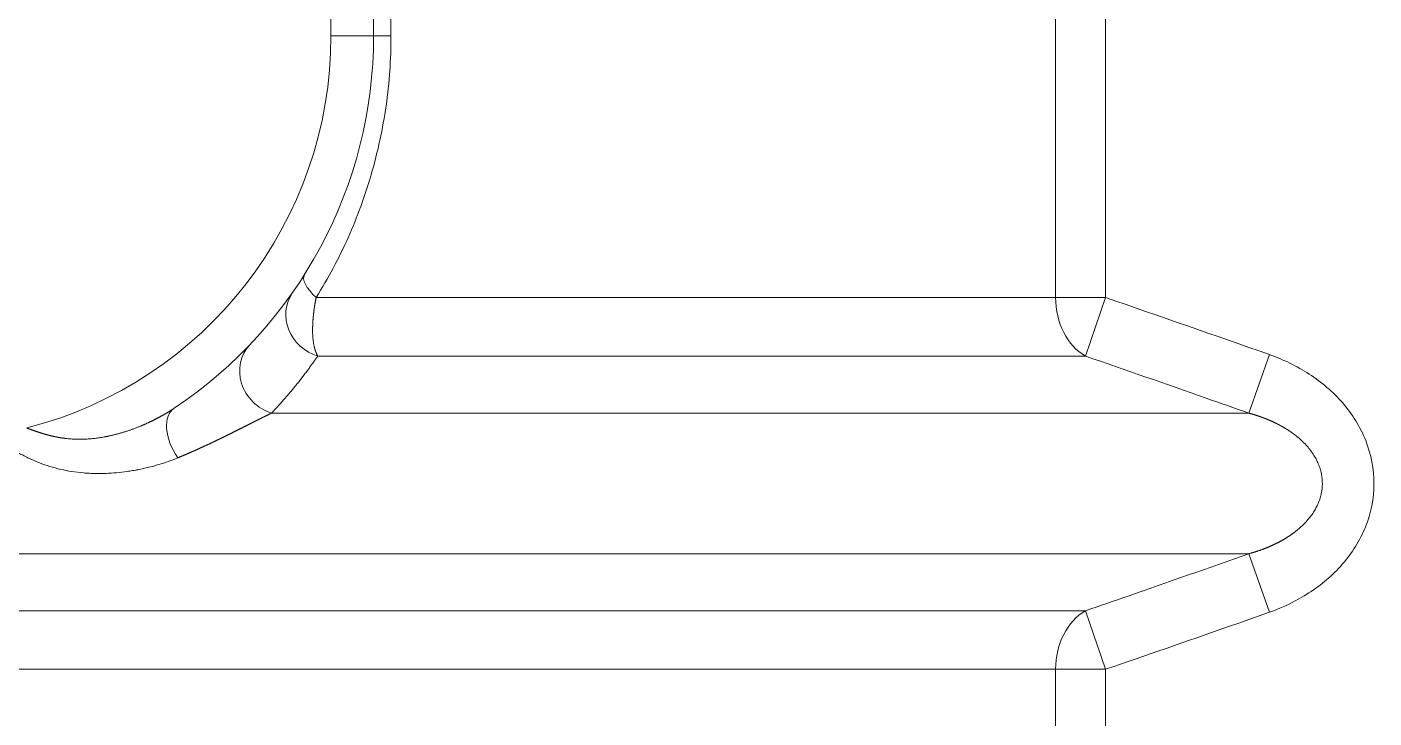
# Model space of a CAD drawing. Header units: millimetres. Extents: x 4664 to 8864, y -38 to 2932.
# Drawn here: x 8094.74 to 8122.24, y 1821.28 to 1835.4 of the extents above; entities that cross this region are included whole.
import ezdxf

# ---------------------------------------------------------------- set-up
doc = ezdxf.new("R2010")
doc.units = ezdxf.units.MM

msp = doc.modelspace()

# ---------------------------------------------------------------- linework, layer by layer
at = {"lineweight": 5}
for p, q in [((8115.744, 1829.869), (8115.744, 1840.925)), ((8116.763, 1840.925), (8116.763, 1829.869)), ((8100.949, 1835.58), (8100.949, 1835.214)), ((8101.819, 1835.214), (8101.819, 1835.58)), ((8102.175, 1835.214), (8102.175, 1835.58)), ((8102.175, 1835.214), (8100.949, 1835.214)), ((8116.763, 1829.869), (8100.648, 1829.869)), ((8116.351, 1828.674), (8116.763, 1829.869)), ((8100.68, 1828.674), (8116.351, 1828.674)), ((8119.686, 1827.509), (8120.107, 1828.704)), ((8099.737, 1827.509), (8119.686, 1827.509)), ((8067.763, 1824.636), (8119.686, 1824.636)), ((8119.686, 1824.636), (8120.107, 1823.441)), ((8116.351, 1823.471), (8079.981, 1823.471)), ((8116.351, 1823.471), (8116.763, 1822.276)), ((8079.764, 1822.276), (8116.763, 1822.276)), ((8115.744, 1811.22), (8115.744, 1822.276)), ((8116.763, 1822.276), (8116.763, 1811.22))]:
    msp.add_line(p, q, dxfattribs=at)
for radius, start in [(8.271, 284.4585), (9.141, 303.6896)]:
    msp.add_arc((8092.678, 1835.214), radius, start, 0, dxfattribs=at)
at = {"lineweight": 5, "extrusion": (0, 0, -1)}
for centre, major_axis, ratio, start_param, end_param in [((8101.144, 1829.869), (0.736, -0.465), 0.347154, 2.073518, 3.141593), ((8100.879, 1829.471), (-0.713, 0.499), 0.935093, 4.367499, 6.283185), ((8116.763, 1829.869), (0, 1.306), 0.780444, 3.557424, 4.712389), ((8099.924, 1828.305), (-0.63, 0.601), 0.921263, 4.21658, 6.283185), ((8098.231, 1826.883), (-0.483, 0.724), 0.577181, 4.697886, 6.283185), ((8116.763, 1822.276), (0, 1.306), 0.780444, 4.712389, 5.867354)]:
    msp.add_ellipse(centre, major_axis=major_axis, ratio=ratio, start_param=start_param, end_param=end_param, dxfattribs=at)
at = {"lineweight": 5}
for points, knots in [([(8100.648, 1829.869), (8100.771, 1830.067), (8101.003, 1830.468), (8101.306, 1831.089), (8101.479, 1831.515), (8101.597, 1831.839), (8101.654, 1832.002), (8101.715, 1832.194), (8101.744, 1832.291), (8101.759, 1832.339), (8101.766, 1832.363), (8101.769, 1832.376), (8101.771, 1832.382), (8101.772, 1832.385), (8101.772, 1832.386), (8101.773, 1832.387), (8101.773, 1832.387), (8101.773, 1832.387), (8101.773, 1832.388), (8101.84, 1832.619), (8101.958, 1833.083), (8102.083, 1833.787), (8102.158, 1834.497), (8102.175, 1834.974), (8102.175, 1835.214)], [0, 0, 0, 0, 0.125, 0.25, 0.375, 0.375, 0.4375, 0.46875, 0.484375, 0.492187, 0.496094, 0.498047, 0.499023, 0.499512, 0.499756, 0.499878, 0.499939, 0.499939, 0.5, 0.5, 0.625, 0.75, 0.875, 1, 1, 1, 1]), ([(8100.68, 1828.674), (8100.68, 1828.675), (8100.679, 1828.676), (8100.678, 1828.679), (8100.676, 1828.681), (8100.675, 1828.683), (8100.674, 1828.685), (8100.672, 1828.688), (8100.671, 1828.69), (8100.669, 1828.693), (8100.668, 1828.695), (8100.667, 1828.698), (8100.665, 1828.7), (8100.664, 1828.703), (8100.663, 1828.706), (8100.661, 1828.708), (8100.66, 1828.711), (8100.659, 1828.714), (8100.657, 1828.717), (8100.656, 1828.719), (8100.655, 1828.722), (8100.653, 1828.725), (8100.652, 1828.728), (8100.651, 1828.731), (8100.649, 1828.734), (8100.648, 1828.737), (8100.647, 1828.741), (8100.645, 1828.744), (8100.644, 1828.747), (8100.643, 1828.75), (8100.641, 1828.754), (8100.64, 1828.757), (8100.639, 1828.761), (8100.637, 1828.764), (8100.636, 1828.768), (8100.635, 1828.771), (8100.634, 1828.775), (8100.632, 1828.778), (8100.631, 1828.782), (8100.63, 1828.786), (8100.629, 1828.79), (8100.627, 1828.794), (8100.626, 1828.797), (8100.625, 1828.801), (8100.624, 1828.805), (8100.622, 1828.81), (8100.621, 1828.814), (8100.62, 1828.818), (8100.619, 1828.822), (8100.618, 1828.826), (8100.616, 1828.831), (8100.615, 1828.835), (8100.614, 1828.839), (8100.613, 1828.844), (8100.612, 1828.849), (8100.611, 1828.853), (8100.61, 1828.858), (8100.609, 1828.862), (8100.607, 1828.867), (8100.605, 1828.879), (8100.601, 1828.897), (8100.596, 1828.922), (8100.592, 1828.948), (8100.588, 1828.975), (8100.585, 1829.003), (8100.582, 1829.032), (8100.58, 1829.061), (8100.578, 1829.09), (8100.576, 1829.121), (8100.575, 1829.145), (8100.575, 1829.163), (8100.575, 1829.174), (8100.575, 1829.185), (8100.575, 1829.196), (8100.575, 1829.207), (8100.575, 1829.218), (8100.575, 1829.229), (8100.575, 1829.24), (8100.575, 1829.251), (8100.575, 1829.262), (8100.576, 1829.274), (8100.576, 1829.285), (8100.576, 1829.296), (8100.577, 1829.307), (8100.577, 1829.318), (8100.577, 1829.33), (8100.578, 1829.341), (8100.579, 1829.352), (8100.579, 1829.363), (8100.58, 1829.374), (8100.581, 1829.386), (8100.581, 1829.397), (8100.582, 1829.408), (8100.583, 1829.419), (8100.584, 1829.43), (8100.585, 1829.441), (8100.586, 1829.453), (8100.587, 1829.464), (8100.588, 1829.475), (8100.589, 1829.486), (8100.59, 1829.497), (8100.591, 1829.508), (8100.592, 1829.519), (8100.593, 1829.53), (8100.595, 1829.542), (8100.596, 1829.553), (8100.597, 1829.564), (8100.598, 1829.575), (8100.6, 1829.585), (8100.601, 1829.596), (8100.603, 1829.607), (8100.604, 1829.618), (8100.606, 1829.629), (8100.607, 1829.64), (8100.609, 1829.651), (8100.61, 1829.661), (8100.612, 1829.672), (8100.614, 1829.683), (8100.615, 1829.693), (8100.617, 1829.704), (8100.619, 1829.715), (8100.621, 1829.725), (8100.622, 1829.736), (8100.624, 1829.746), (8100.626, 1829.757), (8100.628, 1829.767), (8100.63, 1829.777), (8100.632, 1829.788), (8100.634, 1829.798), (8100.635, 1829.808), (8100.637, 1829.818), (8100.639, 1829.829), (8100.641, 1829.839), (8100.643, 1829.849), (8100.645, 1829.859), (8100.647, 1829.865), (8100.648, 1829.869)], [0, 0, 0, 0, 0.003585, 0.007195, 0.01083, 0.014489, 0.018173, 0.021882, 0.025616, 0.029375, 0.033158, 0.036967, 0.0408, 0.044657, 0.04854, 0.052448, 0.05638, 0.060337, 0.064319, 0.068326, 0.072357, 0.076414, 0.080495, 0.084601, 0.088732, 0.092887, 0.097068, 0.101273, 0.105503, 0.109758, 0.114038, 0.118342, 0.122671, 0.127026, 0.131405, 0.135808, 0.140237, 0.14469, 0.149169, 0.153672, 0.1582, 0.162752, 0.16733, 0.171932, 0.176559, 0.181211, 0.185888, 0.19059, 0.195316, 0.200067, 0.204843, 0.209644, 0.21447, 0.219321, 0.224196, 0.229096, 0.234021, 0.238971, 0.243946, 0.248945, 0.273994, 0.299047, 0.324102, 0.34916, 0.374221, 0.399285, 0.424352, 0.449421, 0.474494, 0.49957, 0.508273, 0.516941, 0.525574, 0.534172, 0.542736, 0.551265, 0.559759, 0.568219, 0.576643, 0.585033, 0.593389, 0.60171, 0.609996, 0.618247, 0.626464, 0.634647, 0.642794, 0.650907, 0.658986, 0.66703, 0.67504, 0.683015, 0.690955, 0.698861, 0.706733, 0.71457, 0.722373, 0.730141, 0.737875, 0.745575, 0.75324, 0.760871, 0.768467, 0.776029, 0.783557, 0.791051, 0.79851, 0.805935, 0.813326, 0.820682, 0.828005, 0.835293, 0.842547, 0.849767, 0.856952, 0.864104, 0.871221, 0.878305, 0.885354, 0.892369, 0.899351, 0.906298, 0.913211, 0.920091, 0.926936, 0.933747, 0.940525, 0.947268, 0.953978, 0.960654, 0.967296, 0.973904, 0.980479, 0.98702, 0.993527, 1, 1, 1, 1]), ([(8099.737, 1827.509), (8099.74, 1827.512), (8099.746, 1827.518), (8099.754, 1827.527), (8099.763, 1827.536), (8099.772, 1827.545), (8099.78, 1827.555), (8099.789, 1827.564), (8099.797, 1827.573), (8099.806, 1827.582), (8099.814, 1827.592), (8099.823, 1827.601), (8099.832, 1827.61), (8099.84, 1827.62), (8099.849, 1827.629), (8099.858, 1827.639), (8099.866, 1827.648), (8099.875, 1827.658), (8099.883, 1827.667), (8099.892, 1827.677), (8099.901, 1827.686), (8099.909, 1827.696), (8099.918, 1827.706), (8099.927, 1827.715), (8099.935, 1827.725), (8099.944, 1827.735), (8099.953, 1827.745), (8099.962, 1827.755), (8099.97, 1827.765), (8099.979, 1827.775), (8099.988, 1827.784), (8099.996, 1827.794), (8100.005, 1827.804), (8100.014, 1827.815), (8100.023, 1827.825), (8100.031, 1827.835), (8100.04, 1827.845), (8100.049, 1827.855), (8100.058, 1827.865), (8100.066, 1827.875), (8100.075, 1827.886), (8100.084, 1827.896), (8100.093, 1827.906), (8100.101, 1827.917), (8100.11, 1827.927), (8100.119, 1827.938), (8100.128, 1827.948), (8100.137, 1827.959), (8100.145, 1827.969), (8100.154, 1827.98), (8100.163, 1827.99), (8100.172, 1828.001), (8100.18, 1828.012), (8100.189, 1828.022), (8100.198, 1828.033), (8100.207, 1828.044), (8100.216, 1828.055), (8100.224, 1828.065), (8100.233, 1828.076), (8100.258, 1828.106), (8100.298, 1828.157), (8100.354, 1828.229), (8100.411, 1828.303), (8100.454, 1828.359), (8100.482, 1828.397), (8100.495, 1828.414), (8100.508, 1828.432), (8100.521, 1828.45), (8100.535, 1828.469), (8100.548, 1828.488), (8100.562, 1828.507), (8100.576, 1828.527), (8100.591, 1828.547), (8100.605, 1828.567), (8100.62, 1828.588), (8100.635, 1828.609), (8100.65, 1828.63), (8100.665, 1828.652), (8100.675, 1828.667), (8100.68, 1828.674)], [0, 0, 0, 0, 0.007899, 0.015824, 0.023774, 0.03175, 0.039751, 0.047777, 0.055829, 0.063907, 0.07201, 0.080138, 0.088292, 0.096472, 0.104676, 0.112906, 0.121162, 0.129443, 0.137749, 0.14608, 0.154437, 0.162819, 0.171227, 0.17966, 0.188118, 0.196601, 0.20511, 0.213644, 0.222203, 0.230788, 0.239397, 0.248032, 0.256692, 0.265378, 0.274088, 0.282824, 0.291585, 0.300371, 0.309182, 0.318018, 0.32688, 0.335766, 0.344678, 0.353614, 0.362576, 0.371563, 0.380575, 0.389612, 0.398674, 0.407761, 0.416872, 0.426009, 0.435171, 0.444358, 0.45357, 0.462807, 0.472069, 0.481355, 0.490667, 0.500003, 0.559038, 0.620383, 0.684029, 0.749969, 0.764493, 0.779324, 0.794463, 0.809909, 0.825662, 0.841721, 0.858086, 0.874757, 0.891734, 0.909017, 0.926604, 0.944497, 0.962694, 0.981195, 1, 1, 1, 1]), ([(8116.351, 1828.674), (8117.174, 1828.39), (8117.996, 1828.103), (8119.107, 1827.713), (8119.397, 1827.611), (8119.686, 1827.509)], [0, 0, 0, 0, 0.739335, 0.739335, 1, 1, 1, 1]), ([(8120.107, 1823.441), (8120.392, 1823.542), (8120.662, 1823.672), (8121.166, 1823.998), (8121.4, 1824.195), (8121.793, 1824.647), (8121.958, 1824.908), (8122.181, 1825.461), (8122.242, 1825.765), (8122.244, 1826.364), (8122.185, 1826.668), (8121.964, 1827.227), (8121.801, 1827.488), (8121.406, 1827.944), (8121.173, 1828.142), (8120.668, 1828.47), (8120.393, 1828.603), (8120.107, 1828.704)], [0, 0, 0, 0, 0.125, 0.125, 0.25, 0.25, 0.375, 0.375, 0.5, 0.5, 0.625, 0.625, 0.75, 0.75, 0.875, 0.875, 1, 1, 1, 1]), ([(8097.748, 1827.608), (8097.746, 1827.606), (8097.742, 1827.603), (8097.735, 1827.599), (8097.729, 1827.595), (8097.722, 1827.59), (8097.715, 1827.585), (8097.707, 1827.581), (8097.7, 1827.576), (8097.692, 1827.571), (8097.685, 1827.566), (8097.677, 1827.561), (8097.668, 1827.556), (8097.66, 1827.551), (8097.652, 1827.545), (8097.643, 1827.54), (8097.634, 1827.534), (8097.625, 1827.529), (8097.616, 1827.523), (8097.606, 1827.517), (8097.596, 1827.512), (8097.587, 1827.506), (8097.577, 1827.5), (8097.566, 1827.494), (8097.556, 1827.488), (8097.545, 1827.482), (8097.535, 1827.475), (8097.524, 1827.469), (8097.512, 1827.463), (8097.501, 1827.456), (8097.489, 1827.45), (8097.478, 1827.443), (8097.466, 1827.437), (8097.454, 1827.43), (8097.441, 1827.423), (8097.429, 1827.417), (8097.416, 1827.41), (8097.403, 1827.403), (8097.39, 1827.396), (8097.376, 1827.389), (8097.363, 1827.382), (8097.349, 1827.375), (8097.335, 1827.368), (8097.321, 1827.361), (8097.307, 1827.354), (8097.292, 1827.347), (8097.277, 1827.34), (8097.262, 1827.332), (8097.247, 1827.325), (8097.232, 1827.318), (8097.216, 1827.311), (8097.2, 1827.304), (8097.184, 1827.296), (8097.168, 1827.289), (8097.151, 1827.282), (8097.135, 1827.274), (8097.118, 1827.267), (8097.1, 1827.26), (8097.083, 1827.252), (8097.061, 1827.243), (8097.034, 1827.232), (8097.002, 1827.219), (8096.971, 1827.207), (8096.94, 1827.195), (8096.909, 1827.184), (8096.879, 1827.173), (8096.85, 1827.163), (8096.82, 1827.153), (8096.792, 1827.143), (8096.763, 1827.134), (8096.736, 1827.125), (8096.708, 1827.117), (8096.681, 1827.109), (8096.655, 1827.101), (8096.629, 1827.094), (8096.603, 1827.086), (8096.578, 1827.08), (8096.553, 1827.073), (8096.529, 1827.067), (8096.506, 1827.061), (8096.483, 1827.056), (8096.46, 1827.051), (8096.438, 1827.046), (8096.416, 1827.041), (8096.395, 1827.037), (8096.374, 1827.032), (8096.354, 1827.028), (8096.335, 1827.025), (8096.306, 1827.019), (8096.268, 1827.013), (8096.222, 1827.006), (8096.175, 1826.999), (8096.129, 1826.993), (8096.083, 1826.988), (8096.038, 1826.984), (8095.993, 1826.981), (8095.948, 1826.978), (8095.904, 1826.976), (8095.861, 1826.975), (8095.817, 1826.975), (8095.775, 1826.975), (8095.732, 1826.976), (8095.69, 1826.978), (8095.649, 1826.98), (8095.608, 1826.984), (8095.567, 1826.987), (8095.538, 1826.99), (8095.519, 1826.993), (8095.51, 1826.994), (8095.502, 1826.995), (8095.493, 1826.996), (8095.485, 1826.997), (8095.476, 1826.998), (8095.467, 1827), (8095.458, 1827.001), (8095.45, 1827.002), (8095.441, 1827.004), (8095.432, 1827.005), (8095.423, 1827.007), (8095.414, 1827.008), (8095.404, 1827.01), (8095.395, 1827.011), (8095.386, 1827.013), (8095.377, 1827.015), (8095.367, 1827.016), (8095.358, 1827.018), (8095.348, 1827.02), (8095.339, 1827.022), (8095.329, 1827.024), (8095.32, 1827.026), (8095.31, 1827.028), (8095.3, 1827.03), (8095.29, 1827.032), (8095.28, 1827.035), (8095.27, 1827.037), (8095.26, 1827.039), (8095.25, 1827.042), (8095.24, 1827.044), (8095.23, 1827.046), (8095.22, 1827.049), (8095.209, 1827.051), (8095.199, 1827.054), (8095.189, 1827.057), (8095.178, 1827.06), (8095.168, 1827.062), (8095.157, 1827.065), (8095.147, 1827.068), (8095.136, 1827.071), (8095.125, 1827.074), (8095.114, 1827.077), (8095.104, 1827.08), (8095.093, 1827.083), (8095.082, 1827.087), (8095.071, 1827.09), (8095.06, 1827.093), (8095.049, 1827.097), (8095.037, 1827.1), (8095.026, 1827.104), (8095.015, 1827.107), (8095.004, 1827.111), (8094.992, 1827.115), (8094.981, 1827.118), (8094.969, 1827.122), (8094.958, 1827.126), (8094.946, 1827.13), (8094.935, 1827.134), (8094.923, 1827.138), (8094.911, 1827.142), (8094.9, 1827.146), (8094.888, 1827.15), (8094.876, 1827.155), (8094.864, 1827.159), (8094.852, 1827.163), (8094.84, 1827.168), (8094.828, 1827.172), (8094.816, 1827.177), (8094.804, 1827.181), (8094.792, 1827.186), (8094.78, 1827.191), (8094.767, 1827.195), (8094.755, 1827.2), (8094.747, 1827.203), (8094.743, 1827.205)], [0, 0, 0, 0, 0.002496, 0.005055, 0.007677, 0.010363, 0.013113, 0.015926, 0.018802, 0.021742, 0.024746, 0.027812, 0.030943, 0.034136, 0.037394, 0.040714, 0.044098, 0.047546, 0.051057, 0.054631, 0.058269, 0.06197, 0.065734, 0.069562, 0.073454, 0.077408, 0.081426, 0.085507, 0.089652, 0.093859, 0.09813, 0.102464, 0.106862, 0.111322, 0.115846, 0.120433, 0.125083, 0.129796, 0.134572, 0.139411, 0.144313, 0.149278, 0.154306, 0.159397, 0.164551, 0.169767, 0.175046, 0.180388, 0.185793, 0.19126, 0.19679, 0.202382, 0.208037, 0.213754, 0.219534, 0.225376, 0.23128, 0.237246, 0.243275, 0.249365, 0.260452, 0.271361, 0.282094, 0.292649, 0.303027, 0.313229, 0.323254, 0.333102, 0.342773, 0.352268, 0.361587, 0.37073, 0.379697, 0.388487, 0.397102, 0.405542, 0.413806, 0.421895, 0.429809, 0.437548, 0.445112, 0.452502, 0.459718, 0.46676, 0.473628, 0.480322, 0.486843, 0.49319, 0.499365, 0.514596, 0.529667, 0.54458, 0.559335, 0.573932, 0.588372, 0.602655, 0.616782, 0.630754, 0.644571, 0.658234, 0.671743, 0.6851, 0.698306, 0.711361, 0.724266, 0.737022, 0.74963, 0.752263, 0.754916, 0.757588, 0.760279, 0.76299, 0.765721, 0.76847, 0.77124, 0.774028, 0.776836, 0.779664, 0.782511, 0.785377, 0.788262, 0.791167, 0.794092, 0.797035, 0.799998, 0.80298, 0.805981, 0.809001, 0.812041, 0.8151, 0.818178, 0.821275, 0.824391, 0.827527, 0.830681, 0.833855, 0.837047, 0.840259, 0.84349, 0.846739, 0.850007, 0.853295, 0.856601, 0.859926, 0.86327, 0.866633, 0.870015, 0.873415, 0.876834, 0.880272, 0.883729, 0.887204, 0.890698, 0.89421, 0.897741, 0.901291, 0.904859, 0.908446, 0.912051, 0.915674, 0.919316, 0.922977, 0.926655, 0.930353, 0.934068, 0.937802, 0.941553, 0.945323, 0.949112, 0.952918, 0.956743, 0.960585, 0.964446, 0.968325, 0.972222, 0.976136, 0.980069, 0.984019, 0.987988, 0.991974, 0.995978, 1, 1, 1, 1]), ([(8097.82, 1826.594), (8097.824, 1826.596), (8097.831, 1826.599), (8097.843, 1826.603), (8097.854, 1826.608), (8097.865, 1826.613), (8097.876, 1826.617), (8097.887, 1826.622), (8097.898, 1826.627), (8097.909, 1826.631), (8097.92, 1826.636), (8097.931, 1826.641), (8097.942, 1826.645), (8097.953, 1826.65), (8097.964, 1826.655), (8097.974, 1826.659), (8097.985, 1826.664), (8097.996, 1826.669), (8098.007, 1826.673), (8098.018, 1826.678), (8098.028, 1826.683), (8098.039, 1826.687), (8098.05, 1826.692), (8098.061, 1826.697), (8098.071, 1826.701), (8098.082, 1826.706), (8098.092, 1826.71), (8098.103, 1826.715), (8098.114, 1826.72), (8098.124, 1826.724), (8098.135, 1826.729), (8098.145, 1826.734), (8098.156, 1826.738), (8098.166, 1826.743), (8098.177, 1826.748), (8098.187, 1826.752), (8098.198, 1826.757), (8098.208, 1826.762), (8098.218, 1826.766), (8098.229, 1826.771), (8098.239, 1826.776), (8098.249, 1826.78), (8098.26, 1826.785), (8098.27, 1826.79), (8098.28, 1826.794), (8098.29, 1826.799), (8098.3, 1826.804), (8098.311, 1826.808), (8098.321, 1826.813), (8098.331, 1826.818), (8098.341, 1826.822), (8098.351, 1826.827), (8098.361, 1826.831), (8098.371, 1826.836), (8098.381, 1826.841), (8098.391, 1826.845), (8098.401, 1826.85), (8098.411, 1826.855), (8098.421, 1826.859), (8098.431, 1826.864), (8098.441, 1826.868), (8098.451, 1826.873), (8098.46, 1826.878), (8098.47, 1826.882), (8098.48, 1826.887), (8098.49, 1826.891), (8098.5, 1826.896), (8098.509, 1826.901), (8098.519, 1826.905), (8098.529, 1826.91), (8098.538, 1826.914), (8098.548, 1826.919), (8098.558, 1826.923), (8098.567, 1826.928), (8098.577, 1826.933), (8098.586, 1826.937), (8098.596, 1826.942), (8098.605, 1826.946), (8098.615, 1826.951), (8098.624, 1826.955), (8098.634, 1826.96), (8098.643, 1826.964), (8098.652, 1826.969), (8098.662, 1826.973), (8098.671, 1826.978), (8098.68, 1826.982), (8098.69, 1826.987), (8098.699, 1826.991), (8098.708, 1826.996), (8098.717, 1827), (8098.727, 1827.005), (8098.736, 1827.009), (8098.745, 1827.014), (8098.754, 1827.018), (8098.763, 1827.023), (8098.772, 1827.027), (8098.781, 1827.032), (8098.79, 1827.036), (8098.799, 1827.04), (8098.808, 1827.045), (8098.817, 1827.049), (8098.826, 1827.054), (8098.835, 1827.058), (8098.844, 1827.062), (8098.853, 1827.067), (8098.862, 1827.071), (8098.87, 1827.076), (8098.879, 1827.08), (8098.89, 1827.085), (8098.902, 1827.091), (8098.917, 1827.099), (8098.931, 1827.106), (8098.945, 1827.113), (8098.959, 1827.12), (8098.973, 1827.127), (8098.987, 1827.134), (8099.001, 1827.141), (8099.015, 1827.147), (8099.028, 1827.154), (8099.042, 1827.161), (8099.055, 1827.168), (8099.069, 1827.175), (8099.082, 1827.181), (8099.095, 1827.188), (8099.108, 1827.195), (8099.121, 1827.201), (8099.134, 1827.208), (8099.147, 1827.214), (8099.16, 1827.221), (8099.173, 1827.227), (8099.185, 1827.234), (8099.198, 1827.24), (8099.21, 1827.246), (8099.223, 1827.252), (8099.235, 1827.259), (8099.247, 1827.265), (8099.259, 1827.271), (8099.271, 1827.277), (8099.283, 1827.283), (8099.295, 1827.289), (8099.307, 1827.295), (8099.319, 1827.301), (8099.33, 1827.307), (8099.342, 1827.313), (8099.353, 1827.319), (8099.365, 1827.325), (8099.376, 1827.33), (8099.387, 1827.336), (8099.398, 1827.342), (8099.409, 1827.347), (8099.42, 1827.353), (8099.431, 1827.358), (8099.442, 1827.364), (8099.453, 1827.369), (8099.463, 1827.374), (8099.474, 1827.38), (8099.484, 1827.385), (8099.495, 1827.39), (8099.505, 1827.395), (8099.515, 1827.401), (8099.525, 1827.406), (8099.536, 1827.411), (8099.546, 1827.416), (8099.555, 1827.421), (8099.565, 1827.425), (8099.575, 1827.43), (8099.585, 1827.435), (8099.594, 1827.44), (8099.604, 1827.445), (8099.613, 1827.449), (8099.623, 1827.454), (8099.632, 1827.458), (8099.641, 1827.463), (8099.65, 1827.467), (8099.659, 1827.472), (8099.668, 1827.476), (8099.677, 1827.48), (8099.686, 1827.485), (8099.695, 1827.489), (8099.703, 1827.493), (8099.712, 1827.497), (8099.721, 1827.501), (8099.729, 1827.505), (8099.735, 1827.508), (8099.737, 1827.509)], [0, 0, 0, 0, 0.004824, 0.009645, 0.014462, 0.019277, 0.024088, 0.028896, 0.033701, 0.038503, 0.043302, 0.048097, 0.05289, 0.057679, 0.062465, 0.067248, 0.072028, 0.076804, 0.081578, 0.086348, 0.091115, 0.09588, 0.100641, 0.105398, 0.110153, 0.114905, 0.119653, 0.124398, 0.129141, 0.13388, 0.138616, 0.143348, 0.148078, 0.152805, 0.157528, 0.162249, 0.166966, 0.17168, 0.176391, 0.181099, 0.185804, 0.190506, 0.195205, 0.199901, 0.204593, 0.209283, 0.213969, 0.218652, 0.223333, 0.22801, 0.232684, 0.237355, 0.242023, 0.246688, 0.25135, 0.256008, 0.260664, 0.265317, 0.269966, 0.274613, 0.279256, 0.283897, 0.288534, 0.293169, 0.2978, 0.302428, 0.307054, 0.311676, 0.316295, 0.320911, 0.325524, 0.330134, 0.334742, 0.339346, 0.343947, 0.348545, 0.35314, 0.357732, 0.362321, 0.366907, 0.37149, 0.37607, 0.380647, 0.385221, 0.389792, 0.39436, 0.398925, 0.403487, 0.408046, 0.412603, 0.417156, 0.421706, 0.426253, 0.430797, 0.435339, 0.439877, 0.444412, 0.448945, 0.453474, 0.458001, 0.462524, 0.467045, 0.471562, 0.476077, 0.480589, 0.485098, 0.489604, 0.494107, 0.498607, 0.506016, 0.513406, 0.520775, 0.528125, 0.535454, 0.542764, 0.550053, 0.557323, 0.564573, 0.571803, 0.579013, 0.586203, 0.593373, 0.600524, 0.607654, 0.614765, 0.621856, 0.628928, 0.635979, 0.643011, 0.650023, 0.657016, 0.663989, 0.670942, 0.677875, 0.684789, 0.691684, 0.698558, 0.705414, 0.712249, 0.719065, 0.725862, 0.732639, 0.739397, 0.746135, 0.752854, 0.759554, 0.766234, 0.772895, 0.779536, 0.786158, 0.792761, 0.799345, 0.805909, 0.812454, 0.81898, 0.825487, 0.831975, 0.838444, 0.844893, 0.851323, 0.857735, 0.864127, 0.8705, 0.876855, 0.88319, 0.889507, 0.895804, 0.902083, 0.908343, 0.914584, 0.920807, 0.92701, 0.933195, 0.939361, 0.945508, 0.951637, 0.957747, 0.963839, 0.969912, 0.975967, 0.982003, 0.98802, 0.994019, 1, 1, 1, 1]), ([(8119.686, 1827.509), (8119.689, 1827.508), (8119.695, 1827.507), (8119.703, 1827.504), (8119.712, 1827.502), (8119.72, 1827.499), (8119.729, 1827.497), (8119.737, 1827.495), (8119.746, 1827.492), (8119.754, 1827.49), (8119.763, 1827.487), (8119.771, 1827.485), (8119.779, 1827.482), (8119.788, 1827.48), (8119.796, 1827.477), (8119.804, 1827.475), (8119.813, 1827.472), (8119.821, 1827.469), (8119.829, 1827.467), (8119.837, 1827.464), (8119.845, 1827.462), (8119.854, 1827.459), (8119.862, 1827.456), (8119.87, 1827.453), (8119.878, 1827.451), (8119.886, 1827.448), (8119.894, 1827.445), (8119.902, 1827.443), (8119.91, 1827.44), (8119.918, 1827.437), (8119.926, 1827.434), (8119.934, 1827.431), (8119.941, 1827.429), (8119.949, 1827.426), (8119.957, 1827.423), (8119.965, 1827.42), (8119.973, 1827.417), (8119.98, 1827.414), (8119.988, 1827.411), (8119.996, 1827.408), (8120.003, 1827.406), (8120.011, 1827.403), (8120.019, 1827.4), (8120.026, 1827.397), (8120.034, 1827.394), (8120.041, 1827.391), (8120.049, 1827.388), (8120.056, 1827.385), (8120.064, 1827.382), (8120.071, 1827.379), (8120.078, 1827.375), (8120.086, 1827.372), (8120.093, 1827.369), (8120.1, 1827.366), (8120.108, 1827.363), (8120.115, 1827.36), (8120.122, 1827.357), (8120.129, 1827.354), (8120.137, 1827.351), (8120.144, 1827.347), (8120.151, 1827.344), (8120.158, 1827.341), (8120.165, 1827.338), (8120.172, 1827.334), (8120.179, 1827.331), (8120.186, 1827.328), (8120.193, 1827.325), (8120.2, 1827.321), (8120.207, 1827.318), (8120.214, 1827.315), (8120.221, 1827.312), (8120.228, 1827.308), (8120.234, 1827.305), (8120.241, 1827.302), (8120.248, 1827.298), (8120.255, 1827.295), (8120.261, 1827.292), (8120.268, 1827.288), (8120.275, 1827.285), (8120.281, 1827.281), (8120.288, 1827.278), (8120.294, 1827.275), (8120.301, 1827.271), (8120.308, 1827.268), (8120.314, 1827.264), (8120.321, 1827.261), (8120.327, 1827.257), (8120.333, 1827.254), (8120.34, 1827.25), (8120.346, 1827.247), (8120.352, 1827.243), (8120.359, 1827.24), (8120.365, 1827.236), (8120.371, 1827.233), (8120.378, 1827.229), (8120.384, 1827.226), (8120.39, 1827.222), (8120.396, 1827.218), (8120.402, 1827.215), (8120.408, 1827.211), (8120.414, 1827.208), (8120.42, 1827.204), (8120.426, 1827.2), (8120.432, 1827.197), (8120.438, 1827.193), (8120.444, 1827.19), (8120.45, 1827.186), (8120.456, 1827.182), (8120.462, 1827.179), (8120.468, 1827.175), (8120.474, 1827.171), (8120.479, 1827.168), (8120.485, 1827.164), (8120.491, 1827.16), (8120.497, 1827.156), (8120.502, 1827.153), (8120.508, 1827.149), (8120.514, 1827.145), (8120.519, 1827.142), (8120.525, 1827.138), (8120.53, 1827.134), (8120.536, 1827.13), (8120.541, 1827.127), (8120.547, 1827.123), (8120.552, 1827.119), (8120.558, 1827.115), (8120.563, 1827.111), (8120.568, 1827.108), (8120.574, 1827.104), (8120.579, 1827.1), (8120.584, 1827.096), (8120.59, 1827.092), (8120.595, 1827.089), (8120.6, 1827.085), (8120.605, 1827.081), (8120.61, 1827.077), (8120.615, 1827.073), (8120.621, 1827.069), (8120.626, 1827.065), (8120.631, 1827.062), (8120.636, 1827.058), (8120.641, 1827.054), (8120.646, 1827.05), (8120.651, 1827.046), (8120.655, 1827.042), (8120.66, 1827.038), (8120.665, 1827.034), (8120.702, 1827.004), (8120.768, 1826.947), (8120.856, 1826.858), (8120.935, 1826.766), (8121.002, 1826.671), (8121.06, 1826.574), (8121.107, 1826.475), (8121.144, 1826.375), (8121.17, 1826.274), (8121.185, 1826.173), (8121.19, 1826.075), (8121.186, 1825.98), (8121.173, 1825.888), (8121.151, 1825.797), (8121.121, 1825.705), (8121.082, 1825.615), (8121.034, 1825.526), (8120.978, 1825.438), (8120.913, 1825.353), (8120.839, 1825.269), (8120.757, 1825.188), (8120.695, 1825.135), (8120.658, 1825.105), (8120.649, 1825.097), (8120.639, 1825.09), (8120.629, 1825.082), (8120.619, 1825.075), (8120.61, 1825.067), (8120.599, 1825.06), (8120.589, 1825.052), (8120.579, 1825.045), (8120.569, 1825.038), (8120.558, 1825.03), (8120.548, 1825.023), (8120.537, 1825.016), (8120.527, 1825.008), (8120.516, 1825.001), (8120.505, 1824.994), (8120.494, 1824.987), (8120.483, 1824.979), (8120.472, 1824.972), (8120.46, 1824.965), (8120.449, 1824.958), (8120.437, 1824.951), (8120.426, 1824.944), (8120.414, 1824.937), (8120.402, 1824.93), (8120.39, 1824.923), (8120.378, 1824.916), (8120.366, 1824.909), (8120.354, 1824.902), (8120.342, 1824.896), (8120.329, 1824.889), (8120.317, 1824.882), (8120.304, 1824.875), (8120.291, 1824.869), (8120.279, 1824.862), (8120.266, 1824.856), (8120.253, 1824.849), (8120.24, 1824.842), (8120.226, 1824.836), (8120.213, 1824.83), (8120.2, 1824.823), (8120.186, 1824.817), (8120.173, 1824.811), (8120.159, 1824.804), (8120.145, 1824.798), (8120.131, 1824.792), (8120.117, 1824.786), (8120.103, 1824.78), (8120.089, 1824.774), (8120.075, 1824.768), (8120.06, 1824.762), (8120.046, 1824.756), (8120.031, 1824.75), (8120.017, 1824.744), (8120.002, 1824.739), (8119.987, 1824.733), (8119.972, 1824.727), (8119.957, 1824.722), (8119.942, 1824.716), (8119.926, 1824.711), (8119.911, 1824.705), (8119.896, 1824.7), (8119.88, 1824.695), (8119.864, 1824.69), (8119.849, 1824.684), (8119.833, 1824.679), (8119.817, 1824.674), (8119.801, 1824.669), (8119.785, 1824.664), (8119.769, 1824.659), (8119.752, 1824.655), (8119.736, 1824.65), (8119.719, 1824.645), (8119.703, 1824.64), (8119.692, 1824.637), (8119.686, 1824.636)], [0, 0, 0, 0, 0.002039, 0.004073, 0.006102, 0.008127, 0.010147, 0.012163, 0.014174, 0.016181, 0.018183, 0.020181, 0.022174, 0.024162, 0.026146, 0.028125, 0.0301, 0.03207, 0.034036, 0.035997, 0.037953, 0.039905, 0.041852, 0.043795, 0.045733, 0.047667, 0.049596, 0.051521, 0.053441, 0.055357, 0.057268, 0.059174, 0.061076, 0.062974, 0.064867, 0.066755, 0.068639, 0.070518, 0.072393, 0.074263, 0.076129, 0.07799, 0.079847, 0.081699, 0.083547, 0.08539, 0.087229, 0.089063, 0.090893, 0.092718, 0.094539, 0.096355, 0.098167, 0.099974, 0.101777, 0.103575, 0.105369, 0.107158, 0.108943, 0.110723, 0.112499, 0.11427, 0.116037, 0.1178, 0.119558, 0.121311, 0.12306, 0.124805, 0.126545, 0.128281, 0.130012, 0.131739, 0.133461, 0.135179, 0.136892, 0.138601, 0.140306, 0.142006, 0.143702, 0.145393, 0.14708, 0.148763, 0.150441, 0.152114, 0.153784, 0.155449, 0.157109, 0.158765, 0.160417, 0.162064, 0.163707, 0.165345, 0.16698, 0.168609, 0.170235, 0.171856, 0.173472, 0.175085, 0.176693, 0.178296, 0.179895, 0.18149, 0.183081, 0.184667, 0.186249, 0.187826, 0.189399, 0.190968, 0.192533, 0.194093, 0.195649, 0.197201, 0.198748, 0.200291, 0.20183, 0.203364, 0.204894, 0.20642, 0.207942, 0.209459, 0.210972, 0.212481, 0.213985, 0.215485, 0.216982, 0.218473, 0.219961, 0.221444, 0.222923, 0.224398, 0.225869, 0.227335, 0.228797, 0.230255, 0.231709, 0.233159, 0.234604, 0.236045, 0.237482, 0.238915, 0.240344, 0.241769, 0.243189, 0.244605, 0.246018, 0.247426, 0.248829, 0.250229, 0.279528, 0.307612, 0.334557, 0.360447, 0.385382, 0.40947, 0.432836, 0.455616, 0.477954, 0.500009, 0.520088, 0.540394, 0.561045, 0.582154, 0.603826, 0.626159, 0.64924, 0.673149, 0.697957, 0.723726, 0.750512, 0.753234, 0.755971, 0.758723, 0.761492, 0.764276, 0.767076, 0.769891, 0.772722, 0.77557, 0.778433, 0.781312, 0.784207, 0.787118, 0.790045, 0.792989, 0.795948, 0.798924, 0.801915, 0.804923, 0.807948, 0.810988, 0.814045, 0.817118, 0.820208, 0.823313, 0.826436, 0.829575, 0.83273, 0.835902, 0.83909, 0.842295, 0.845516, 0.848754, 0.852009, 0.85528, 0.858568, 0.861873, 0.865195, 0.868533, 0.871888, 0.875259, 0.878648, 0.882053, 0.885475, 0.888914, 0.89237, 0.895843, 0.899333, 0.902839, 0.906363, 0.909903, 0.913461, 0.917035, 0.920627, 0.924235, 0.927861, 0.931504, 0.935163, 0.93884, 0.942534, 0.946245, 0.949973, 0.953718, 0.95748, 0.96126, 0.965056, 0.96887, 0.972701, 0.976549, 0.980415, 0.984297, 0.988197, 0.992114, 0.996048, 1, 1, 1, 1]), ([(8094.391, 1826.801), (8094.456, 1826.761), (8094.522, 1826.723), (8094.654, 1826.651), (8094.721, 1826.616), (8094.857, 1826.552), (8094.926, 1826.522), (8095.066, 1826.467), (8095.137, 1826.442), (8095.281, 1826.397), (8095.355, 1826.377), (8095.505, 1826.343), (8095.581, 1826.328), (8095.736, 1826.304), (8095.816, 1826.294), (8095.937, 1826.284), (8095.978, 1826.282), (8096.04, 1826.279), (8096.071, 1826.277), (8096.107, 1826.276), (8096.125, 1826.276), (8096.134, 1826.276), (8096.139, 1826.276), (8096.141, 1826.276), (8096.142, 1826.276), (8096.143, 1826.276), (8096.143, 1826.276), (8096.143, 1826.276), (8096.144, 1826.276), (8096.144, 1826.276), (8096.144, 1826.276), (8096.214, 1826.274), (8096.285, 1826.275), (8096.429, 1826.281), (8096.5, 1826.285), (8096.645, 1826.299), (8096.718, 1826.307), (8096.827, 1826.323), (8096.864, 1826.328), (8096.919, 1826.338), (8096.947, 1826.342), (8096.979, 1826.348), (8096.995, 1826.351), (8097.003, 1826.353), (8097.006, 1826.354), (8097.009, 1826.354), (8097.01, 1826.354), (8097.084, 1826.369), (8097.156, 1826.384), (8097.297, 1826.419), (8097.366, 1826.437), (8097.502, 1826.477), (8097.568, 1826.499), (8097.696, 1826.544), (8097.759, 1826.569), (8097.82, 1826.594)], [0, 0, 0, 0, 0.0625, 0.0625, 0.125, 0.125, 0.1875, 0.1875, 0.25, 0.25, 0.3125, 0.3125, 0.375, 0.375, 0.4375, 0.4375, 0.46875, 0.46875, 0.484375, 0.492188, 0.496094, 0.498047, 0.499023, 0.499512, 0.499756, 0.499878, 0.499939, 0.499969, 0.499985, 0.499985, 0.5, 0.5, 0.5625, 0.5625, 0.625, 0.625, 0.6875, 0.6875, 0.71875, 0.71875, 0.734375, 0.742188, 0.746094, 0.748047, 0.749023, 0.749023, 0.75, 0.75, 0.8125, 0.8125, 0.875, 0.875, 0.9375, 0.9375, 1, 1, 1, 1]), ([(8119.686, 1824.636), (8118.865, 1824.346), (8118.044, 1824.058), (8116.931, 1823.671), (8116.641, 1823.571), (8116.351, 1823.471)], [0, 0, 0, 0, 0.739335, 0.739335, 1, 1, 1, 1])]:
    msp.add_open_spline(points, degree=3, knots=knots, dxfattribs=at)
for points in [[(8120.107, 1828.704), (8118.993, 1829.096), (8117.879, 1829.484), (8116.763, 1829.869)], [(8116.763, 1822.276), (8117.879, 1822.661), (8118.993, 1823.049), (8120.107, 1823.441)]]:
    msp.add_open_spline(points, degree=3, dxfattribs=at)

doc.saveas('drawing.dxf')
